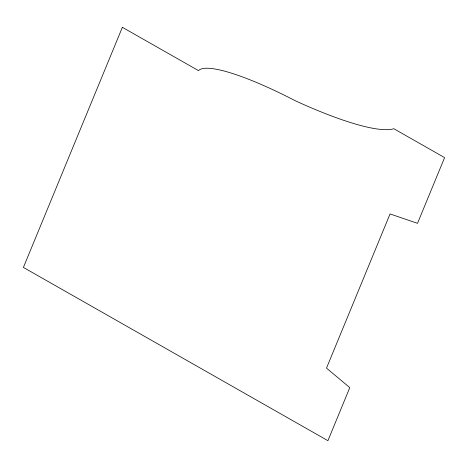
<?xml version="1.0" encoding="UTF-8"?>
<svg xmlns="http://www.w3.org/2000/svg" width="468" height="468" viewBox="0 0 468 468"><rect width="100%" height="100%" fill="white"/><g stroke="black" fill="none" stroke-linecap="round" stroke-linejoin="round"><path stroke-width="0.7" d="M122.37 27.308L23.4 267.421L327.916 440.692L349.795 387.615L326.5 368.117L390.055 213.94L417.514 223.33L444.6 157.611L393.845 128.735A186.147 34.562 29.9 0 1 295.653 100.942A128.267 23.815 29.9 0 0 198.502 70.627L122.37 27.308"/></g></svg>
